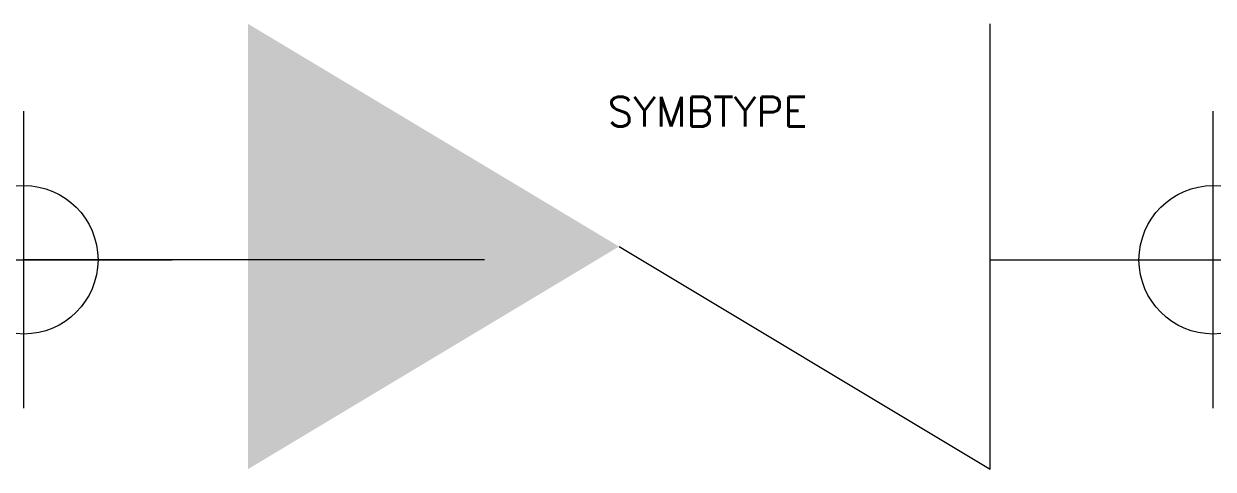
# Model space of a CAD drawing. Extents: x 91.07 to 99.08, y 51.69 to 54.69.
import ezdxf

# ---------------------------------------------------------------- set-up
doc = ezdxf.new("R2010")
doc.units = 0
doc.header["$LTSCALE"] = 6
doc.header["$MEASUREMENT"] = 0
doc.header["$PDMODE"] = 34
doc.layers.get('0').update_dxf_attribs({"linetype": 'CONTINUOUS'})
doc.layers.add('1', color=7, linetype='CONTINUOUS')
doc.layers.add('C', color=7, linetype='CONTINUOUS')
doc.styles.get("Standard").update_dxf_attribs({"font": 'simplex', "width": 0.85})

msp = doc.modelspace()

# ---------------------------------------------------------------- linework, layer by layer
at = {"layer": '1'}
for p, q in [((97.5765, 51.6909), (97.5765, 54.6909)), ((95.0765, 53.1909), (97.5765, 51.6909)), ((94.1692, 53.1015), (91.066, 53.1015)), ((97.5765, 53.1015), (99.0797, 53.1015))]:
    msp.add_line(p, q, dxfattribs=at)
msp.add_solid([(95.0765, 53.1909), (95.0765, 53.1909), (92.5765, 54.6909), (92.5765, 51.6909)], dxfattribs=at)
at = {"layer": 'C', "color": 1}
msp.add_point((91.066, 53.1015), dxfattribs=at)
at = {"layer": 'C', "color": 2}
msp.add_point((99.0797, 53.1015), dxfattribs=at)

# ---------------------------------------------------------------- texts
at = {"flags": 1}
msp.add_attdef('SYMBTYPE', (95, 54), 'KL', height=0.2, dxfattribs=at)

doc.saveas('drawing.dxf')
